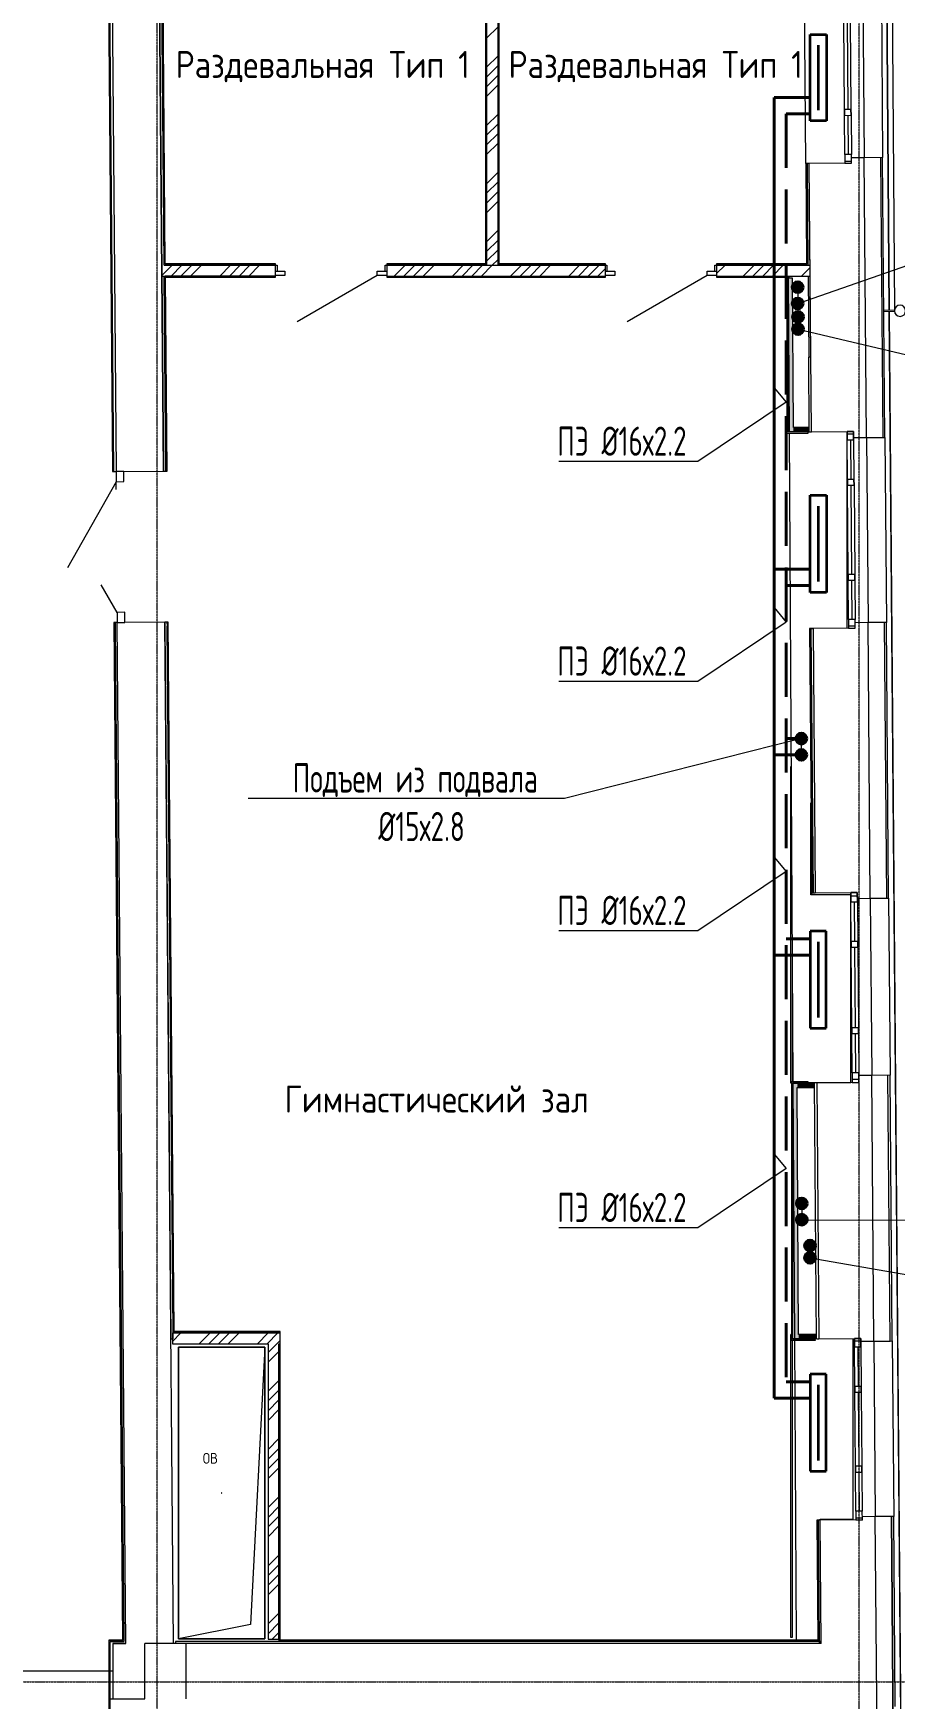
# Model space of a CAD drawing. Header units: millimetres. Extents: x -3929 to 624051, y 52832 to 514950.
# Drawn here: x 221518 to 229495, y 258956 to 274379 of the extents above; entities that cross this region are included whole.
import ezdxf
from ezdxf import colors
from ezdxf.entities.mleader import LeaderData, LeaderLine
from ezdxf.math import Vec2, Vec3

# ---------------------------------------------------------------- set-up
doc = ezdxf.new("R2010")
doc.units = ezdxf.units.MM
for name, pattern in [('ADSK_Линия сетки', [25, 20, -2.5, 0, -2.5]), ('ADSK_Штриховая_ш2 п1', [3, 2, -1]), ('GOST2.303 4', [7, 5, -2, 0])]:
    doc.linetypes.add(name, pattern=pattern)
for name, color, linetype, lineweight in [('_ Окна', 7, 'Continuous', 9), ('Аннотация', 7, 'Continuous', 18), ('Двери', 7, 'Continuous', 9), ('Марки помещений', 7, 'Continuous', 20), ('Обобщенные модели', 7, 'Continuous', 18), ('ОВ-О-Оборудование', 32, 'Continuous', 35), ('ОВ-ТЕКСТ', 7, 'Continuous', 25), ('Окна', 7, 'Continuous', 9), ('Оси', 253, 'Continuous', 9), ('Перекрытие', 7, 'Continuous', 18), ('Стены внутренние', 7, 'Continuous', 18), ('Стены наружные', 7, 'Continuous', 18), ('Стены несущие', 7, 'Continuous', 30), ('Стены отделка', 7, 'Continuous', 30), ('Стены штриховка', 7, 'Continuous', 9)]:
    doc.layers.add(name, color=color, linetype=linetype, lineweight=lineweight)
doc.layers.add('стояки', color=7, linetype='Continuous')
for name, color, linetype, true_color in [('т11.1', 1, 'Continuous', 0xff0000), ('т11.3', 7, 'Continuous', 0xb82e00), ('т11.5', 7, 'Continuous', 0x750000), ('т21.1', 5, 'Continuous', 0x0000ff), ('т21.3', 7, 'Continuous', 0x005c45), ('т21.5', 7, 'Continuous', 0x000061)]:
    doc.layers.add(name, color=color, linetype=linetype, true_color=true_color)
doc.styles.add('GOST Common_2', font='GOST_Common.ttf', dxfattribs={"width": 0.9, "height": 250})
doc.styles.add('GOST Common_5', font='GOST_Common.ttf', dxfattribs={"width": 0.9, "height": 200})
doc.styles.add('СТИЛЬ', font='simplex.shx', dxfattribs={"width": 0.65})

# ---------------------------------------------------------------- blocks, each defined once
blk = doc.blocks.new('*U2937')
at = {"layer": 'ОВ-О-Оборудование', "color": 32, "ltscale": 0.1, "true_color": 0xcd6928}
for p, q in [((450, 75), (-450, 75)), ((-450, 75), (-450, -75)), ((-350, 0), (350, 0)), ((450, -75), (450, 75)), ((-450, -75), (450, -75))]:
    blk.add_line(p, q, dxfattribs=at)
blk = doc.blocks.new('*U2950')
at = {"layer": 'ОВ-О-Оборудование', "color": 32, "ltscale": 0.1, "true_color": 0xcd6928}
for p, q in [((400, 75), (-400, 75)), ((-400, 75), (-400, -75)), ((-300, 0), (300, 0)), ((400, -75), (400, 75)), ((-400, -75), (400, -75))]:
    blk.add_line(p, q, dxfattribs=at)
blk = doc.blocks.new('2 этаж')
at = {"layer": 'Стены внутренние', "lineweight": 0}
for points in [[(419296, -139528), (419288, -138104), (419248, -138104), (419256, -139528)], [(419437, -139528), (419437, -139488), (419296, -139488), (419296, -139528)], [(419305, -147927), (419345, -147927), (419331, -145558), (419291, -145558), (419305, -147924)], [(419481, -145598), (419481, -145558), (419331, -145558), (419332, -145598)], [(419503, -147927), (419503, -147887), (419345, -147887), (419345, -147927)]]:
    blk.add_hatch(color=253, dxfattribs=at).paths.add_polyline_path(points)
at = {"color": 253, "linetype": 'Continuous', "lineweight": 0}
for p, q in [((416458, -135879), (416558, -135779)), ((416458, -136148), (416558, -136048)), ((416458, -136238), (416558, -136138)), ((416458, -136328), (416558, -136228)), ((416458, -136417), (416558, -136317)), ((416458, -136687), (416558, -136587)), ((416458, -136777), (416558, -136677)), ((416458, -136866), (416558, -136766)), ((416458, -136956), (416558, -136856)), ((416458, -137226), (416558, -137126)), ((416458, -137315), (416558, -137215)), ((416458, -137405), (416558, -137305)), ((416458, -137495), (416558, -137395)), ((416458, -137764), (416558, -137664)), ((416458, -137854), (416558, -137754)), ((416458, -137944), (416558, -137844)), ((413448, -138080), (413544, -137984)), ((413534, -138084), (413634, -137984)), ((413624, -138084), (413724, -137984)), ((413714, -138084), (413814, -137984)), ((413983, -138084), (414083, -137984)), ((414073, -138084), (414173, -137984)), ((414163, -138084), (414263, -137984)), ((414252, -138084), (414352, -137984)), ((415600, -138084), (415700, -137984)), ((415689, -138084), (415789, -137984)), ((415779, -138084), (415879, -137984)), ((415869, -138084), (415969, -137984)), ((416138, -138084), (416238, -137984)), ((416228, -138084), (416328, -137984)), ((416318, -138084), (416418, -137984)), ((416408, -138084), (416508, -137984)), ((416508, -137984), (416558, -137934)), ((416677, -138084), (416777, -137984)), ((416767, -138084), (416867, -137984)), ((416857, -138084), (416957, -137984)), ((416947, -138084), (417047, -137984)), ((417216, -138084), (417316, -137984)), ((417306, -138084), (417406, -137984)), ((417396, -138084), (417496, -137984)), ((417485, -138084), (417555, -138014)), ((418585, -138062), (418663, -137984)), ((418832, -138084), (418932, -137984)), ((418922, -138084), (419022, -137984)), ((419012, -138084), (419112, -137984)), ((419102, -138084), (419202, -137984)), ((419371, -138084), (419451, -138004)), ((413547, -147950), (413624, -147872)), ((413794, -147972), (413894, -147872)), ((413883, -147972), (413983, -147872)), ((413973, -147972), (414073, -147872)), ((414063, -147972), (414163, -147872)), ((414332, -147972), (414432, -147872)), ((414422, -147972), (414522, -147872)), ((414431, -148053), (414512, -147972)), ((414431, -148143), (414531, -148043)), ((414512, -147972), (414543, -147941)), ((414431, -148412), (414531, -148312)), ((414431, -148502), (414531, -148402)), ((414431, -148592), (414531, -148492)), ((414431, -148682), (414531, -148582)), ((414431, -148951), (414531, -148851)), ((414431, -149041), (414531, -148941)), ((414431, -149131), (414531, -149031)), ((414431, -149220), (414531, -149120)), ((414431, -149490), (414531, -149390)), ((414431, -149580), (414531, -149480)), ((414431, -149669), (414531, -149569)), ((414431, -149759), (414531, -149659)), ((414431, -150029), (414531, -149929)), ((414431, -150118), (414531, -150018)), ((414431, -150208), (414531, -150108)), ((414431, -150298), (414531, -150198)), ((414431, -150567), (414531, -150467)), ((414431, -150657), (414531, -150557)), ((414469, -150709), (414531, -150647))]:
    blk.add_line(p, q, dxfattribs=at)
at = {"layer": '_ Окна', "color": 253, "lineweight": 0}
for p, q in [((419793, -135719), (419799, -136539)), ((419769, -136540), (419829, -136539)), ((419770, -136600), (419769, -136540)), ((419830, -136599), (419770, -136600)), ((419800, -136599), (419803, -136959)), ((419829, -136539), (419830, -136599)), ((419833, -136959), (419773, -136960)), ((419773, -136960), (419773, -137040)), ((419773, -137020), (419833, -137019)), ((419773, -137040), (419833, -137039)), ((419833, -137039), (419833, -136959)), ((419794, -139605), (419793, -139525)), ((419793, -139525), (419853, -139525)), ((419794, -139545), (419854, -139545)), ((419853, -139525), (419854, -139605)), ((419854, -139605), (419794, -139605)), ((419824, -139605), (419827, -139965)), ((419798, -140025), (419797, -139965)), ((419797, -139965), (419857, -139965)), ((419858, -140025), (419798, -140025)), ((419828, -140025), (419834, -140845)), ((419857, -139965), (419858, -140025)), ((419805, -140905), (419804, -140845)), ((419804, -140845), (419864, -140845)), ((419865, -140905), (419805, -140905)), ((419835, -140905), (419838, -141265)), ((419864, -140845), (419865, -140905)), ((419868, -141265), (419808, -141265)), ((419808, -141265), (419808, -141345)), ((419868, -141345), (419868, -141265)), ((419808, -141325), (419868, -141325)), ((419808, -141345), (419868, -141345)), ((419829, -143883), (419828, -143793)), ((419828, -143793), (419888, -143793)), ((419828, -143823), (419888, -143823)), ((419889, -143883), (419829, -143883)), ((419859, -143883), (419862, -144243)), ((419888, -143793), (419889, -143883)), ((419832, -144303), (419832, -144243)), ((419832, -144243), (419892, -144243)), ((419892, -144303), (419832, -144303)), ((419862, -144303), (419868, -145043)), ((419892, -144243), (419892, -144303)), ((419839, -145103), (419838, -145043)), ((419838, -145043), (419898, -145043)), ((419899, -145103), (419839, -145103)), ((419869, -145103), (419871, -145463)), ((419898, -145043), (419899, -145103)), ((419901, -145463), (419841, -145463)), ((419841, -145463), (419842, -145553)), ((419842, -145523), (419902, -145523)), ((419842, -145553), (419902, -145553)), ((419902, -145553), (419901, -145463)), ((419862, -148004), (419861, -147924)), ((419861, -147924), (419921, -147924)), ((419862, -147944), (419922, -147944)), ((419922, -148004), (419862, -148004)), ((419892, -148004), (419895, -148364)), ((419921, -147924), (419922, -148004)), ((419865, -148424), (419865, -148364)), ((419865, -148364), (419925, -148364)), ((419925, -148364), (419925, -148424)), ((419925, -148424), (419865, -148424)), ((419895, -148424), (419901, -149104)), ((419871, -149164), (419871, -149104)), ((419871, -149104), (419931, -149104)), ((419931, -149104), (419931, -149164)), ((419931, -149164), (419871, -149164)), ((419901, -149164), (419904, -149524)), ((419934, -149524), (419874, -149524)), ((419874, -149524), (419875, -149604)), ((419875, -149584), (419935, -149584)), ((419935, -149604), (419934, -149524)), ((419875, -149604), (419935, -149604))]:
    blk.add_line(p, q, dxfattribs=at)
at = {"layer": 'Двери', "color": 253, "lineweight": 0}
for p, q in [((414500, -138039), (414587, -138039)), ((414500, -138079), (414500, -138039)), ((414587, -138079), (414500, -138079)), ((414587, -138039), (414587, -138079)), ((415443, -138079), (414702, -138507)), ((415443, -138039), (415530, -138039)), ((415443, -138079), (415443, -138039)), ((415530, -138079), (415443, -138079)), ((415530, -138039), (415530, -138079)), ((417555, -138039), (417642, -138039)), ((417555, -138079), (417555, -138039)), ((417642, -138079), (417555, -138079)), ((417642, -138039), (417642, -138079)), ((418498, -138079), (417757, -138507)), ((418498, -138039), (418585, -138039)), ((418498, -138079), (418498, -138039)), ((418585, -138079), (418498, -138079)), ((418585, -138039), (418585, -138079)), ((413024, -139989), (412574, -140785)), ((413094, -139893), (413024, -139894)), ((413024, -139894), (413024, -139989)), ((413024, -139989), (413094, -139988)), ((413094, -139988), (413094, -139893)), ((413035, -141199), (412885, -140944)), ((413105, -141198), (413035, -141199)), ((413035, -141199), (413035, -141294)), ((413105, -141293), (413105, -141198)), ((413035, -141294), (413105, -141293))]:
    blk.add_line(p, q, dxfattribs=at)
at = {"layer": 'Обобщенные модели', "color": 253, "lineweight": 0}
for p, q in [((420234, -138401), (420134, -138402)), ((420134, -138412), (420234, -138411)), ((413601, -150704), (413601, -148004)), ((413601, -148004), (414401, -148004)), ((414401, -148004), (413601, -148004)), ((413601, -148004), (413601, -150704)), ((414401, -148004), (414268, -150571)), ((414401, -148004), (414401, -150704)), ((414401, -150704), (414401, -148004)), ((414268, -150571), (413601, -150704)), ((414401, -150704), (413601, -150704)), ((413601, -150704), (414401, -150704))]:
    blk.add_line(p, q, dxfattribs=at)
for centre, radius, start, end in [((420284, -138406), 52, 0.4634, 180.4634), ((420284, -138406), 52, 180.4634, 0.4634), ((414001, -149354), 2.5, 0, 180), ((414001, -149354), 2.5, 120, 180), ((414001, -149354), 2.5, 180, 0), ((414001, -149354), 2.5, 240, 345), ((414001, -149354), 2.5, 15, 90)]:
    blk.add_arc(centre, radius, start, end, dxfattribs=at)
at = {"layer": 'Окна', "color": 253, "lineweight": 0}
for p, q in [((419769, -136540), (419763, -135720)), ((419823, -135719), (419829, -136539)), ((419769, -136540), (419770, -136600)), ((419773, -136960), (419770, -136600)), ((419830, -136599), (419829, -136539)), ((419830, -136599), (419833, -136959)), ((419773, -136960), (419773, -137040)), ((419773, -137040), (419833, -137039)), ((419833, -137039), (419833, -136959)), ((419853, -139525), (419793, -139525)), ((419793, -139525), (419794, -139605)), ((419854, -139605), (419853, -139525)), ((419797, -139965), (419794, -139605)), ((419854, -139605), (419857, -139965)), ((419797, -139965), (419798, -140025)), ((419804, -140845), (419798, -140025)), ((419858, -140025), (419857, -139965)), ((419858, -140025), (419864, -140845)), ((419804, -140845), (419805, -140905)), ((419808, -141265), (419805, -140905)), ((419865, -140905), (419864, -140845)), ((419865, -140905), (419868, -141265)), ((419808, -141265), (419808, -141345)), ((419868, -141345), (419868, -141265)), ((419808, -141345), (419868, -141345)), ((419888, -143793), (419828, -143793)), ((419828, -143793), (419829, -143883)), ((419832, -144243), (419829, -143883)), ((419889, -143883), (419888, -143793)), ((419889, -143883), (419892, -144243)), ((419832, -144243), (419832, -144303)), ((419838, -145043), (419832, -144303)), ((419892, -144303), (419892, -144243)), ((419892, -144303), (419898, -145043)), ((419838, -145043), (419839, -145103)), ((419841, -145463), (419839, -145103)), ((419899, -145103), (419898, -145043)), ((419899, -145103), (419901, -145463)), ((419841, -145463), (419842, -145553)), ((419842, -145553), (419902, -145553)), ((419902, -145553), (419901, -145463)), ((419921, -147924), (419861, -147924)), ((419861, -147924), (419862, -148004)), ((419865, -148364), (419862, -148004)), ((419922, -148004), (419921, -147924)), ((419922, -148004), (419925, -148364)), ((419865, -148364), (419865, -148424)), ((419925, -148424), (419925, -148364)), ((419871, -149104), (419865, -148424)), ((419925, -148424), (419931, -149104)), ((419871, -149104), (419871, -149164)), ((419931, -149164), (419931, -149104)), ((419874, -149524), (419871, -149164)), ((419931, -149164), (419934, -149524)), ((419874, -149524), (419875, -149604)), ((419935, -149604), (419934, -149524)), ((419875, -149604), (419935, -149604))]:
    blk.add_line(p, q, dxfattribs=at)
at = {"layer": 'Оси', "color": 253, "linetype": 'ADSK_Линия сетки', "lineweight": 0}
for p, q in [((413405, -161713), (413405, -128355)), ((419905, -176377), (419905, -128355)), ((354441, -151102), (420560, -151102))]:
    blk.add_line(p, q, dxfattribs=at)
at = {"layer": 'Перекрытие', "color": 253, "lineweight": 0}
for p, q in [((414500, -137984), (414515, -137984)), ((414515, -137984), (414515, -138039)), ((415515, -137984), (415530, -137984)), ((415515, -138039), (415515, -137984)), ((417555, -137984), (417570, -137984)), ((417570, -137984), (417570, -138039)), ((418570, -138039), (418570, -137984)), ((418570, -137984), (418585, -137984)), ((419256, -138104), (419256, -138084)), ((419256, -139539), (419291, -145546)), ((419443, -139523), (419437, -139523)), ((419443, -139524), (419437, -139524)), ((419793, -141346), (419793, -139525)), ((413025, -140060), (413024, -139989)), ((419459, -141348), (419478, -141348)), ((419459, -143814), (419459, -142964)), ((419827, -143814), (419459, -143814)), ((419827, -145553), (419827, -143814)), ((419432, -145553), (419827, -145553)), ((419481, -145558), (419492, -145558)), ((419305, -147939), (419321, -150717)), ((419511, -147918), (419503, -147918)), ((419851, -149598), (419851, -147924)), ((419545, -149608), (419545, -149598)), ((419545, -149598), (419851, -149598)), ((419522, -150718), (419523, -150718)), ((412993, -151004), (410993, -151004))]:
    blk.add_line(p, q, dxfattribs=at)
at = {"layer": 'Стены внутренние', "color": 253, "lineweight": 0}
for p, q in [((419939, -135273), (419953, -136988)), ((419974, -139579), (419988, -141294)), ((419274, -145558), (419274, -142625)), ((420008, -143847), (420022, -145487)), ((419286, -144686), (419286, -145546)), ((419279, -145558), (419274, -145558)), ((419492, -145556), (419492, -145553)), ((419274, -150693), (419274, -147887)), ((419279, -147887), (419274, -147887)), ((419286, -147939), (419286, -150693)), ((420042, -147948), (420055, -149573)), ((419286, -150693), (419274, -150693))]:
    blk.add_line(p, q, dxfattribs=at)
at = {"layer": 'Стены наружные', "color": 253, "lineweight": 0}
for p, q in [((420097, -127628), (420184, -138402)), ((420184, -138402), (420097, -127628)), ((420147, -127578), (420234, -138397)), ((419411, -137042), (419397, -135223)), ((420109, -135272), (420123, -136987)), ((420184, -138411), (420381, -162726)), ((420290, -151433), (420184, -138411)), ((420144, -139578), (420158, -141293)), ((419466, -143814), (419466, -143796)), ((420178, -143845), (420192, -145485)), ((420212, -147946), (420225, -149571))]:
    blk.add_line(p, q, dxfattribs=at)
at = {"layer": 'Стены несущие', "color": 253, "lineweight": 0}
for p, q in [((412980, -134729), (413024, -139894)), ((413420, -134736), (413464, -139890)), ((413464, -139890), (413420, -134736)), ((419773, -137040), (419443, -137042)), ((419463, -139528), (419443, -137042)), ((419458, -138836), (419443, -137043)), ((419953, -136988), (419833, -136989)), ((419833, -137040), (419833, -137039)), ((419974, -139579), (419953, -136988)), ((419463, -139528), (419793, -139525)), ((419854, -139580), (419974, -139579)), ((413094, -139893), (413464, -139890)), ((413115, -150749), (413035, -141294)), ((413475, -141290), (413105, -141293)), ((413555, -150749), (413475, -141290)), ((413476, -141327), (413531, -147926)), ((419808, -141345), (419478, -141348)), ((419478, -141348), (419498, -143796)), ((419988, -141294), (419868, -141295)), ((420008, -143847), (419988, -141294)), ((419498, -143796), (419828, -143793)), ((419888, -143848), (420008, -143847)), ((419842, -145553), (419512, -145556)), ((419512, -145556), (419531, -147927)), ((420022, -145487), (419902, -145488)), ((420042, -147948), (420022, -145487)), ((413547, -147872), (413547, -147972)), ((413547, -147872), (414543, -147872)), ((414543, -147972), (414543, -147872)), ((413547, -147972), (414431, -147972)), ((414431, -147972), (414431, -150709)), ((414531, -147972), (414543, -147972)), ((414531, -150709), (414531, -147972)), ((419531, -147927), (419861, -147924)), ((419922, -147949), (420042, -147948)), ((420055, -149573), (419935, -149574)), ((420074, -151977), (420055, -149573)), ((419875, -149604), (419545, -149607)), ((419554, -150749), (419545, -149607)), ((419935, -149605), (419935, -149604)), ((413115, -150749), (412993, -150749)), ((412993, -150749), (412993, -151259)), ((419554, -150749), (413555, -150749)), ((414431, -150709), (414531, -150709)), ((412969, -151259), (413290, -151259))]:
    blk.add_line(p, q, dxfattribs=at)
at = {"layer": 'Стены отделка', "color": 253, "lineweight": 0}
for p, q in [((412948, -134748), (412992, -139894)), ((413004, -139894), (412960, -134739)), ((413468, -137984), (413440, -134736)), ((413479, -137972), (413453, -134769)), ((416446, -134820), (416446, -137972)), ((416458, -137984), (416458, -134808)), ((416558, -134810), (416558, -137984)), ((416570, -137972), (416570, -134822)), ((419443, -137042), (419411, -137042)), ((419411, -137042), (419419, -137972)), ((419423, -137042), (419423, -137043)), ((419443, -137043), (419443, -137042)), ((420123, -136987), (419953, -136988)), ((420144, -139578), (420123, -136987)), ((414500, -137972), (413479, -137972)), ((414500, -138039), (414500, -137972)), ((415530, -137972), (415530, -138039)), ((416446, -137972), (415530, -137972)), ((417555, -137972), (416570, -137972)), ((417555, -138039), (417555, -137972)), ((418585, -137972), (418585, -138039)), ((419419, -137972), (418585, -137972)), ((413448, -138084), (413478, -138084)), ((413496, -139890), (413481, -138096)), ((413481, -138096), (414500, -138096)), ((414500, -138096), (414500, -138079)), ((415530, -138079), (415530, -138096)), ((415530, -138096), (417555, -138096)), ((417555, -138096), (417555, -138079)), ((418585, -138079), (418585, -138096)), ((418585, -138096), (419236, -138096)), ((419236, -138096), (419236, -139538)), ((419248, -138084), (419452, -138084)), ((419248, -139528), (419248, -138084)), ((419288, -138104), (419248, -138104)), ((419248, -138104), (419256, -139528)), ((419296, -139488), (419288, -138104)), ((419432, -138084), (419438, -138837)), ((419458, -138836), (419438, -138837)), ((419443, -139528), (419438, -138837)), ((419238, -139540), (419432, -139540)), ((419443, -139528), (419248, -139528)), ((419437, -139488), (419296, -139488)), ((419431, -139528), (419463, -139528)), ((419432, -139540), (419431, -139528)), ((419437, -139528), (419437, -139488)), ((419974, -139579), (420144, -139578)), ((412992, -139894), (413024, -139894)), ((413464, -139890), (413496, -139890)), ((413035, -141294), (413003, -141294)), ((413003, -141294), (413083, -150717)), ((413016, -141331), (413095, -150729)), ((413475, -141290), (413476, -141327)), ((413507, -141290), (413475, -141290)), ((413495, -141290), (413496, -141327)), ((413563, -147860), (413507, -141290)), ((419478, -141348), (419446, -141348)), ((419446, -141348), (419466, -143796)), ((420158, -141293), (419988, -141294)), ((420178, -143845), (420158, -141293)), ((419466, -143796), (419498, -143796)), ((420008, -143847), (420178, -143845)), ((419279, -145548), (419279, -147937)), ((419432, -145546), (419281, -145546)), ((419291, -145558), (419305, -147927)), ((419291, -147927), (419291, -145558)), ((419291, -145558), (419492, -145558)), ((419432, -145557), (419432, -145546)), ((419512, -145556), (419432, -145557)), ((419481, -145598), (419481, -145558)), ((419511, -147927), (419492, -145556)), ((420192, -145485), (420022, -145487)), ((420212, -147946), (420192, -145485)), ((419345, -147887), (419332, -145598)), ((419332, -145598), (419481, -145598)), ((413551, -147926), (413551, -147872)), ((414541, -147860), (413563, -147860)), ((414543, -147872), (414543, -147862)), ((419503, -147887), (419345, -147887)), ((419503, -147927), (419503, -147887)), ((413531, -147926), (413551, -147926)), ((414543, -150717), (414543, -147972)), ((419281, -147939), (419500, -147939)), ((419503, -147927), (419291, -147927)), ((419500, -147939), (419499, -147927)), ((419511, -147927), (419531, -147927)), ((420042, -147948), (420192, -147947)), ((420192, -147947), (420212, -147946)), ((420205, -149571), (420055, -149573)), ((420225, -149571), (420205, -149571)), ((420239, -151332), (420225, -149571)), ((419545, -149607), (419513, -149607)), ((419513, -149607), (419522, -150717)), ((419525, -149607), (419525, -149608)), ((413083, -150717), (412957, -150717)), ((412957, -150717), (412957, -151803)), ((412969, -150729), (413095, -150729)), ((412969, -151805), (412969, -150729)), ((412993, -150749), (413115, -150749)), ((413115, -150749), (413115, -150729)), ((413115, -150729), (413115, -150729)), ((419555, -150729), (413575, -150729)), ((413575, -150729), (413575, -150749)), ((414531, -150709), (414531, -150729)), ((419522, -150717), (414543, -150717)), ((419534, -150729), (419534, -150739)), ((419534, -150739), (419554, -150739)), ((419554, -150749), (419555, -150749)), ((419555, -150749), (419555, -150729))]:
    blk.add_line(p, q, dxfattribs=at)
at = {"layer": 'Стены штриховка', "color": 253, "lineweight": 0}
for p, q in [((412950, -134748), (412994, -139894)), ((413477, -137974), (413450, -134767)), ((416448, -134818), (416448, -137974)), ((416568, -137974), (416568, -134820)), ((419413, -137042), (419421, -137974)), ((419423, -137043), (419431, -137984)), ((420103, -136987), (420124, -139578)), ((413468, -137984), (414500, -137984)), ((414500, -137974), (413477, -137974)), ((416448, -137974), (415530, -137974)), ((415530, -137984), (416593, -137984)), ((417555, -137974), (416568, -137974)), ((416593, -137984), (417555, -137984)), ((419421, -137974), (418585, -137974)), ((418585, -137984), (419451, -137984)), ((413484, -139890), (413468, -138084)), ((414500, -138084), (413478, -138084)), ((413494, -139890), (413478, -138094)), ((413478, -138094), (414500, -138094)), ((415530, -138084), (417555, -138084)), ((415530, -138094), (417555, -138094)), ((418585, -138084), (419248, -138084)), ((418585, -138094), (419238, -138094)), ((419238, -139540), (419238, -138094)), ((419236, -139538), (419432, -139538)), ((419236, -139538), (419236, -139540)), ((419236, -139540), (419238, -139540)), ((413005, -141294), (413085, -150719)), ((413015, -141294), (413016, -141331)), ((413551, -147872), (413496, -141327)), ((413561, -147860), (413505, -141290)), ((419448, -141348), (419468, -143796)), ((419458, -141348), (419478, -143796)), ((420138, -141293), (420158, -143846)), ((419281, -145546), (419279, -145546)), ((419279, -145546), (419279, -145548)), ((419279, -145548), (419432, -145548)), ((419281, -147939), (419281, -145546)), ((420192, -147947), (420172, -145486)), ((413551, -147860), (413561, -147860)), ((414543, -147862), (413551, -147862)), ((414541, -147872), (414541, -147860)), ((414543, -147860), (414541, -147860)), ((414543, -147862), (414543, -147860)), ((414541, -150719), (414541, -147972)), ((419279, -147937), (419499, -147937)), ((419279, -147937), (419279, -147939)), ((419279, -147939), (419281, -147939)), ((420205, -149571), (420224, -151975)), ((420224, -151975), (420205, -149571)), ((419515, -149607), (419524, -150719)), ((419525, -149608), (419534, -150729)), ((413085, -150719), (412959, -150719)), ((412959, -151815), (412959, -150719)), ((413290, -151259), (413290, -150749)), ((413555, -150749), (413290, -150749)), ((413670, -150749), (413670, -151259)), ((419524, -150719), (414541, -150719))]:
    blk.add_line(p, q, dxfattribs=at)
at = {"layer": 'Аннотация', "color": 253, "lineweight": 0, "style": 'GOST Common_5', "width": 0.9}
blk.add_text('ОВ', height=100, dxfattribs=at).set_placement((413827, -149083))
at = {"layer": 'Марки помещений', "color": 253, "lineweight": 0, "style": 'GOST Common_2', "width": 0.9}
for s, p in [('Раздевальная Тип ', (413575, -136250)), ('1', (416192, -136250)), ('Раздевальная Тип ', (416658, -136250)), ('1', (419276, -136250)), ('Гимнастический зал', (414584, -145831))]:
    blk.add_text(s, height=250, dxfattribs=at).set_placement(p)

msp = doc.modelspace()

# ---------------------------------------------------------------- hatches: boundary and pattern name
at = {"layer": 'т11.1', "lineweight": 40}
h = msp.add_hatch(color=256, dxfattribs=at)
h.dxf.hatch_style = 1
h.paths.add_polyline_path([(228550.281, 271752.919, 1), (228650.281, 271752.919, 1)])
h = msp.add_hatch(color=256, dxfattribs=at)
h.dxf.hatch_style = 1
h.paths.add_polyline_path([(228661.336, 263152.528, 1), (228761.336, 263152.528, 1)])
at = {"layer": 'т11.3', "lineweight": 40}
h = msp.add_hatch(color=256, dxfattribs=at)
h.dxf.hatch_style = 1
h.paths.add_polyline_path([(228547.058, 271877.308, 1), (228647.058, 271877.308, 1)])
h = msp.add_hatch(color=256, dxfattribs=at)
h.dxf.hatch_style = 1
h.paths.add_polyline_path([(228585.253, 263392.384, 1), (228685.253, 263392.384, 1)])
at = {"layer": 'т11.5', "lineweight": 40}
h = msp.add_hatch(color=256, dxfattribs=at)
h.dxf.hatch_style = 1
h.paths.add_polyline_path([(228680.841, 267697.27, 1), (228580.841, 267697.27, 1)])
at = {"layer": 'т21.1', "linetype": 'ADSK_Штриховая_ш2 п1', "lineweight": 40, "ltscale": 50}
h = msp.add_hatch(color=256, dxfattribs=at)
h.dxf.hatch_style = 1
h.paths.add_polyline_path([(228550.281, 271639.734, 1), (228650.281, 271639.734, 1)])
h = msp.add_hatch(color=256, dxfattribs=at)
h.dxf.hatch_style = 1
h.paths.add_polyline_path([(228661.336, 263039.343, 1), (228761.336, 263039.343, 1)])
at = {"layer": 'т21.3', "lineweight": 40, "ltscale": 50}
h = msp.add_hatch(color=256, dxfattribs=at)
h.dxf.hatch_style = 1
h.paths.add_polyline_path([(228547.058, 272027.308, 1), (228647.058, 272027.308, 1)])
h = msp.add_hatch(color=256, dxfattribs=at)
h.dxf.hatch_style = 1
h.paths.add_polyline_path([(228585.253, 263542.384, 1), (228685.253, 263542.384, 1)])
at = {"layer": 'т21.5', "linetype": 'ADSK_Штриховая_ш2 п1', "lineweight": 40, "ltscale": 50}
h = msp.add_hatch(color=256, dxfattribs=at)
h.dxf.hatch_style = 1
h.paths.add_polyline_path([(228680.841, 267847.27, 1), (228580.841, 267847.27, 1)])

# ---------------------------------------------------------------- linework, layer by layer
at = {"layer": 'т11.1', "lineweight": 40}
for centre in [(228600.281, 271752.919), (228711.336, 263152.528)]:
    msp.add_circle(centre, 50, dxfattribs=at)
at = {"layer": 'т11.3', "lineweight": 40}
for centre in [(228597.058, 271877.308), (228635.253, 263392.384)]:
    msp.add_circle(centre, 50, dxfattribs=at)
at = {"layer": 'т11.5', "lineweight": 40}
for p, q in [((228709.894, 273783.523), (228379.844, 273783.523)), ((228379.844, 273783.523), (228379.844, 261739.31)), ((228709.894, 269416.784), (228379.844, 269416.784)), ((228630.841, 267697.27), (228379.844, 267697.27)), ((228709.894, 265842.766), (228379.844, 265842.766)), ((228709.894, 261739.31), (228379.844, 261739.31))]:
    msp.add_line(p, q, dxfattribs=at)
msp.add_circle((228630.841, 267697.27), 50, dxfattribs=at)
at = {"layer": 'т21.1', "lineweight": 40, "ltscale": 50}
for centre in [(228600.281, 271639.734), (228711.336, 263039.343)]:
    msp.add_circle(centre, 50, dxfattribs=at)
at = {"layer": 'т21.3', "lineweight": 40, "ltscale": 50}
for centre in [(228597.058, 272027.308), (228635.253, 263542.384)]:
    msp.add_circle(centre, 50, dxfattribs=at)
at = {"layer": 'т21.5', "linetype": 'GOST2.303 4', "lineweight": 40, "ltscale": 100}
for p, q in [((228490.539, 273633.523), (228490.539, 261889.31)), ((228709.894, 273633.523), (228490.539, 273633.523)), ((228709.894, 269266.784), (228490.539, 269266.784)), ((228630.841, 267847.27), (228490.539, 267847.27)), ((228709.894, 265992.766), (228490.539, 265992.766)), ((228709.894, 261889.31), (228490.539, 261889.31))]:
    msp.add_line(p, q, dxfattribs=at)
at = {"layer": 'т21.5', "lineweight": 40, "ltscale": 50}
msp.add_circle((228630.841, 267847.27), 50, dxfattribs=at)

# ---------------------------------------------------------------- block references
at = {"layer": 'ОВ-О-Оборудование', "ltscale": 10, "xscale": -1, "rotation": 270}
for name, p in [('*U2950', (228789.061, 273968.235)), ('*U2937', (228789.061, 269651.496))]:
    msp.add_blockref(name, p, dxfattribs=at)
at = {"layer": 'ОВ-О-Оборудование', "ltscale": 10, "rotation": 270}
for p in [(228787.097, 265615.526), (228787.097, 261512.07)]:
    msp.add_blockref('*U2937', p, dxfattribs=at)
at = {"layer": 'стояки', "color": 5, "lineweight": 40}
msp.add_blockref('2 этаж', (-190738.98, 410215.433), dxfattribs=at)

# ---------------------------------------------------------------- leaders
at = {"layer": 'ОВ-ТЕКСТ', "color": 7}
ml = msp.add_multileader_mtext('Standard', dxfattribs=at)
ml.set_content('\\A1;Подъем на третий этаж %%C15х2.8 ', color=7, style='СТИЛЬ')
ml.set_leader_properties(color=7, lineweight=18)
ml.build(insert=Vec2(0, 0))
ml.multileader.update_dxf_attribs({"text_left_attachment_type": 6, "text_right_attachment_type": 6, "dogleg_length": 0.36, "arrow_head_size": 0.126})
ctx = ml.context
ctx.base_point, ctx.char_height, ctx.arrow_head_size, ctx.landing_gap_size, ctx.plane_origin = Vec3(231171.505, 272771.065), 270, 0.126, 0.063, Vec3(253493.639, 261398.202)
ctx.left_attachment, ctx.right_attachment, ctx.text_align_type = 6, 6, 1
notes = []
notes.append((ctx, [(0, (1, 1, 0), (231171.253, 272771.065), (1, 0), 0.252, [(1, [(228597.058, 272027.308), (228597.058, 271877.308)], 0, [])])]))
ctx.mtext.insert, ctx.mtext.width, ctx.mtext.defined_height, ctx.mtext.alignment, ctx.mtext.flow_direction = Vec3(232512.889, 273095.065), 2900.40337, 1165.442, 2, 5
ml = msp.add_multileader_mtext('Standard', dxfattribs=at)
ml.set_content('\\A1;Ст. 15^J%%C15х2.8 ', color=7, style='СТИЛЬ')
ml.set_leader_properties(color=7, lineweight=18)
ml.build(insert=Vec2(0, 0))
ml.multileader.update_dxf_attribs({"text_left_attachment_type": 6, "text_right_attachment_type": 6, "dogleg_length": 0.36, "arrow_head_size": 0.126})
ctx = ml.context
ctx.base_point, ctx.char_height, ctx.arrow_head_size, ctx.landing_gap_size, ctx.plane_origin = Vec3(230262.771, 271245.856), 270, 0.126, 0.063, Vec3(236752.03, 267215.252)
ctx.left_attachment, ctx.right_attachment, ctx.text_align_type = 6, 6, 1
notes.append((ctx, [(0, (1, 1, 0), (230262.519, 271245.856), (1, 0), 0.252, [(0, [(228600.281, 271752.919), (228600.281, 271639.734)], 0, [])])]))
ctx.mtext.insert, ctx.mtext.width, ctx.mtext.alignment, ctx.mtext.flow_direction = Vec3(230730.834, 271569.856), 1404.14984, 2, 5
ml = msp.add_multileader_mtext('Standard', dxfattribs=at)
ml.set_content('\\A1;ПЭ %%C16х2.2', color=7, style='СТИЛЬ')
ml.set_leader_properties(color=7, lineweight=18)
ml.build(insert=Vec2(0, 0))
ml.multileader.update_dxf_attribs({"text_left_attachment_type": 6, "text_right_attachment_type": 6, "dogleg_length": 0.36, "arrow_head_size": 0.126})
ctx = ml.context
ctx.base_point, ctx.char_height, ctx.arrow_head_size, ctx.landing_gap_size, ctx.plane_origin = Vec3(226267.09, 270412.889), 270, 0.126, 0.063, Vec3(228058.678, 271729.113)
ctx.left_attachment, ctx.right_attachment, ctx.text_align_type = 6, 6, 1
notes.append((ctx, [(1, (1, 1, 0), (227671.468, 270412.889), (-1, 0), 0.252, [(1, [(228379.844, 271096.487), (228490.539, 270961.715)], 0, [])])]))
ctx.mtext.insert, ctx.mtext.width, ctx.mtext.alignment, ctx.mtext.flow_direction = Vec3(226969.153, 270736.889), 1912.62067, 2, 5
ml = msp.add_multileader_mtext('Standard', dxfattribs=at)
ml.set_content('\\A1;ПЭ %%C16х2.2', color=7, style='СТИЛЬ')
ml.set_leader_properties(color=7, lineweight=18)
ml.build(insert=Vec2(0, 0))
ml.multileader.update_dxf_attribs({"text_left_attachment_type": 6, "text_right_attachment_type": 6, "dogleg_length": 0.36, "arrow_head_size": 0.126})
ctx = ml.context
ctx.base_point, ctx.char_height, ctx.arrow_head_size, ctx.landing_gap_size, ctx.plane_origin = Vec3(226267.09, 268376.595), 270, 0.126, 0.063, Vec3(228058.678, 269692.82)
ctx.left_attachment, ctx.right_attachment, ctx.text_align_type = 6, 6, 1
notes.append((ctx, [(1, (1, 1, 0), (227671.468, 268376.595), (-1, 0), 0.252, [(1, [(228379.844, 269060.194), (228490.539, 268925.421)], 0, [])])]))
ctx.mtext.insert, ctx.mtext.width, ctx.mtext.alignment, ctx.mtext.flow_direction = Vec3(226969.153, 268700.595), 1912.62067, 2, 5
ml = msp.add_multileader_mtext('Standard', dxfattribs=at)
ml.set_content('\\A1;Подъем из подвала  %%C15х2.8 ', color=7, style='СТИЛЬ')
ml.set_leader_properties(color=7, lineweight=18)
ml.build(insert=Vec2(0, 0))
ml.multileader.update_dxf_attribs({"text_left_attachment_type": 6, "text_right_attachment_type": 6, "dogleg_length": 0.36, "arrow_head_size": 0.126})
ctx = ml.context
ctx.base_point, ctx.char_height, ctx.arrow_head_size, ctx.landing_gap_size, ctx.plane_origin = Vec3(223788.801, 267294.266), 270, 0.126, 0.063, Vec3(241889.162, 258285.112)
ctx.left_attachment, ctx.right_attachment, ctx.text_align_type = 6, 6, 1
notes.append((ctx, [(1, (1, 1, 0), (226438.393, 267294.266), (-1, 0), 0.252, [(0, [(228630.841, 267697.27), (228630.841, 267847.27)], 0, [])])]))
ctx.mtext.insert, ctx.mtext.width, ctx.mtext.defined_height, ctx.mtext.alignment, ctx.mtext.flow_direction = Vec3(225113.471, 267618.266), 2900.40337, 1165.442, 2, 5
ml = msp.add_multileader_mtext('Standard', dxfattribs=at)
ml.set_content('\\A1;ПЭ %%C16х2.2', color=7, style='СТИЛЬ')
ml.set_leader_properties(color=7, lineweight=18)
ml.build(insert=Vec2(0, 0))
ml.multileader.update_dxf_attribs({"text_left_attachment_type": 6, "text_right_attachment_type": 6, "dogleg_length": 0.36, "arrow_head_size": 0.126})
ctx = ml.context
ctx.base_point, ctx.char_height, ctx.arrow_head_size, ctx.landing_gap_size, ctx.plane_origin = Vec3(226267.09, 266067.55), 270, 0.126, 0.063, Vec3(228058.678, 267383.775)
ctx.left_attachment, ctx.right_attachment, ctx.text_align_type = 6, 6, 1
notes.append((ctx, [(1, (1, 1, 0), (227671.468, 266067.55), (-1, 0), 0.252, [(1, [(228379.844, 266751.149), (228490.539, 266616.376)], 0, [])])]))
ctx.mtext.insert, ctx.mtext.width, ctx.mtext.alignment, ctx.mtext.flow_direction = Vec3(226969.153, 266391.55), 1912.62067, 2, 5
ml = msp.add_multileader_mtext('Standard', dxfattribs=at)
ml.set_content('\\A1;ПЭ %%C16х2.2', color=7, style='СТИЛЬ')
ml.set_leader_properties(color=7, lineweight=18)
ml.build(insert=Vec2(0, 0))
ml.multileader.update_dxf_attribs({"text_left_attachment_type": 6, "text_right_attachment_type": 6, "dogleg_length": 0.36, "arrow_head_size": 0.126})
ctx = ml.context
ctx.base_point, ctx.char_height, ctx.arrow_head_size, ctx.landing_gap_size, ctx.plane_origin = Vec3(226267.09, 263316.58), 270, 0.126, 0.063, Vec3(228058.678, 264632.805)
ctx.left_attachment, ctx.right_attachment, ctx.text_align_type = 6, 6, 1
notes.append((ctx, [(1, (1, 1, 0), (227671.468, 263316.58), (-1, 0), 0.252, [(1, [(228379.844, 264000.179), (228490.539, 263865.407)], 0, [])])]))
ctx.mtext.insert, ctx.mtext.width, ctx.mtext.alignment, ctx.mtext.flow_direction = Vec3(226969.153, 263640.58), 1912.62067, 2, 5
ml = msp.add_multileader_mtext('Standard', dxfattribs=at)
ml.set_content('\\A1;Подъем на третий этаж %%C15х2.8 ', color=7, style='СТИЛЬ')
ml.set_leader_properties(color=7, lineweight=18)
ml.build(insert=Vec2(0, 0))
ml.multileader.update_dxf_attribs({"text_left_attachment_type": 6, "text_right_attachment_type": 6, "dogleg_length": 0.36, "arrow_head_size": 0.126})
ctx = ml.context
ctx.base_point, ctx.char_height, ctx.arrow_head_size, ctx.landing_gap_size, ctx.plane_origin = Vec3(232031.076, 263376.637), 270, 0.126, 0.063, Vec3(253652.48, 252913.278)
ctx.left_attachment, ctx.right_attachment, ctx.text_align_type = 6, 6, 1
notes.append((ctx, [(0, (1, 1, 0), (232030.824, 263376.637), (1, 0), 0.252, [(1, [(228635.253, 263542.384), (228635.253, 263392.384)], 0, [])])]))
ctx.mtext.insert, ctx.mtext.width, ctx.mtext.defined_height, ctx.mtext.alignment, ctx.mtext.flow_direction = Vec3(233372.46, 263700.637), 2900.40337, 1165.442, 2, 5
ml = msp.add_multileader_mtext('Standard', dxfattribs=at)
ml.set_content('\\A1;Ст. 16^J%%C15х2.8 ', color=7, style='СТИЛЬ')
ml.set_leader_properties(color=7, lineweight=18)
ml.build(insert=Vec2(0, 0))
ml.multileader.update_dxf_attribs({"text_left_attachment_type": 6, "text_right_attachment_type": 6, "dogleg_length": 0.36, "arrow_head_size": 0.126})
ctx = ml.context
ctx.base_point, ctx.char_height, ctx.arrow_head_size, ctx.landing_gap_size, ctx.plane_origin = Vec3(231271.213, 262595.985), 270, 0.126, 0.063, Vec3(236863.085, 258614.592)
ctx.left_attachment, ctx.right_attachment, ctx.text_align_type = 6, 6, 1
notes.append((ctx, [(0, (1, 1, 0), (231270.961, 262595.985), (1, 0), 0.252, [(0, [(228711.336, 263152.259), (228711.336, 263039.074)], 0, [])])]))
ctx.mtext.insert, ctx.mtext.width, ctx.mtext.alignment, ctx.mtext.flow_direction = Vec3(231739.276, 262919.985), 1404.14984, 2, 5
for ctx, leaders in notes:
    for number, flags, end, landing, length, lines in leaders:
        leader = LeaderData()
        leader.index, (leader.has_last_leader_line, leader.has_dogleg_vector, leader.attachment_direction) = number, flags
        leader.last_leader_point, leader.dogleg_vector, leader.dogleg_length = Vec3(end), Vec3(landing), length
        for number, points, colour, breaks in lines:
            line = LeaderLine()
            line.index, line.vertices, line.color, line.breaks = number, Vec3.list(points), colors.encode_raw_color(colour), breaks
            leader.lines.append(line)
        ctx.leaders.append(leader)

doc.saveas('drawing.dxf')
